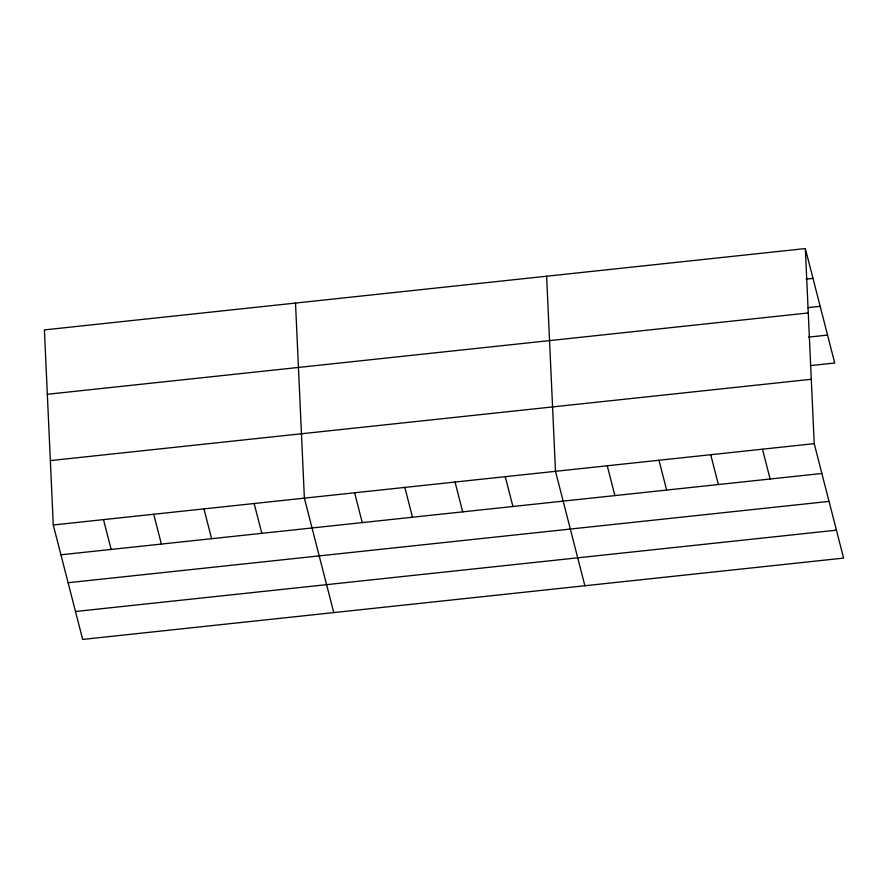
<?xml version="1.0" encoding="UTF-8"?>
<svg xmlns="http://www.w3.org/2000/svg" width="888" height="888" viewBox="0 0 888 888"><rect width="100%" height="100%" fill="white"/><g stroke="black" fill="none" stroke-linecap="round" stroke-linejoin="round"><path stroke-width="1.33" d="M805.338 248.573L44.4 329.903L53.28 524.986L82.662 639.427L843.6 558.097L814.218 443.656L805.338 248.573L834.72 363.014L810.211 365.634M806.193 279.121L812.997 278.388M807.914 307.625L820.168 306.316M47.33 394.283L808.269 312.953M808.491 337.129L827.549 335.087M50.35 460.606L811.288 379.276M53.28 524.986L814.218 443.656M60.928 554.8L821.877 473.471M68.099 582.728L829.048 501.398M75.491 611.499L836.429 530.169M762.47 449.184L770.129 478.998M710.733 454.712L718.381 484.526M658.985 460.25L666.644 490.065M607.237 465.778L614.896 495.593M584.881 585.747L555.5 471.306L546.62 276.235M505.272 476.678L512.931 506.493M455.056 482.04L462.704 511.854M404.828 487.412L412.487 517.227M354.612 492.773L362.26 522.588M333.766 612.587L304.384 498.146L295.515 303.074M254.168 503.518L261.816 533.333M203.94 508.88L211.599 538.694M153.724 514.252L161.372 544.067M103.496 519.613L111.155 549.428"/></g></svg>
